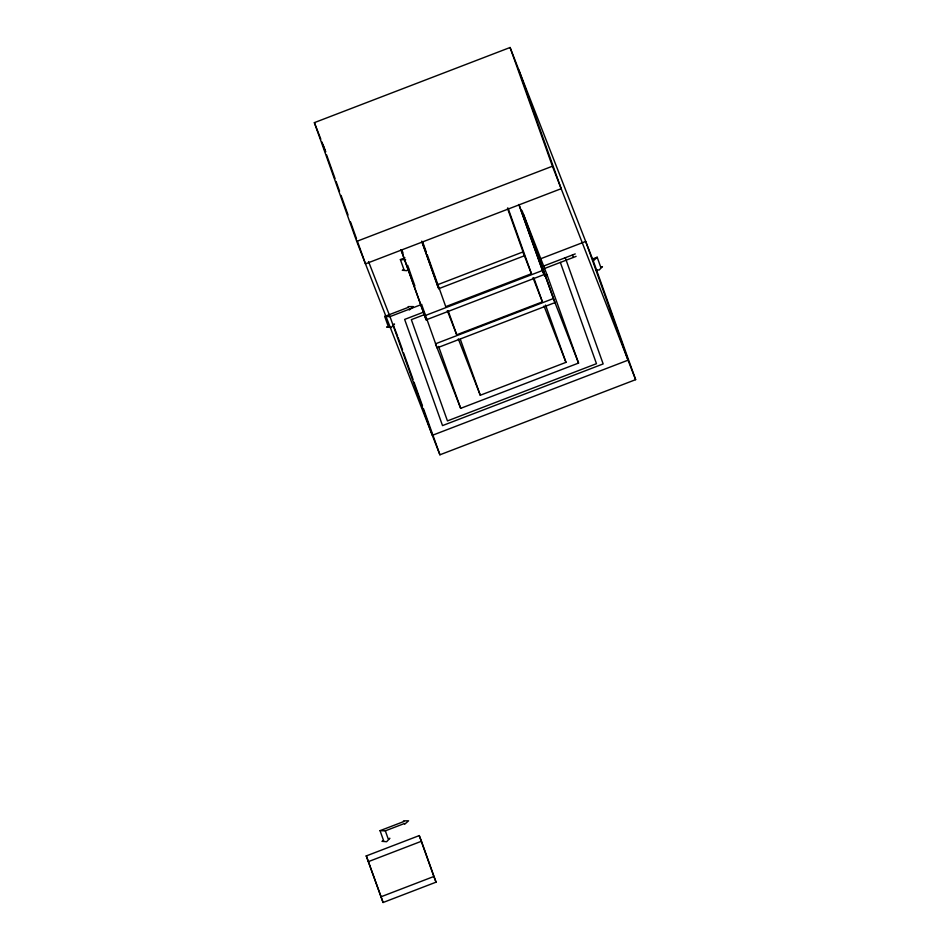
<?xml version="1.0" encoding="UTF-8"?>
<svg xmlns="http://www.w3.org/2000/svg" width="950" height="950" viewBox="0 0 950 950"><rect width="100%" height="100%" fill="white"/><g stroke="black" fill="none" stroke-linecap="round" stroke-linejoin="round"><path stroke-width="1.43" d="M408.583 268.957L406.944 270.667L402.313 270.287L403.976 269.646L400.389 259.611L404.985 257.854M593.287 260.929L510.079 47.5L314.367 122.645L356.713 241.371L439.921 454.801L635.633 379.656L593.287 260.929L597.182 257.224L600.768 267.259L602.431 266.618L599.141 270.038L595.674 269.752M356.713 241.371L552.425 166.226L510.079 47.5M507.478 208.252L524.424 255.764L438.734 288.669L437.249 284.858L522.939 251.952L531.43 273.719L445.74 306.624L427.298 254.933M392.872 324.698L394.535 324.057L391.258 327.477L386.614 327.097L388.277 326.456L384.702 316.421L408.393 307.325L408.144 306.624L413.238 306.577L409.331 309.973L409.082 309.272M421.764 304.404L389.987 316.611L384.702 316.421M539.125 259.338L585.699 241.454L628.045 360.181L432.333 435.326L389.987 316.611L368.529 261.582M423.843 312.039L404.641 319.414L442.522 425.6L603.155 363.921L565.274 257.735M541.821 266.736L575.237 253.911M425.03 314.391L411.338 319.651L447.45 420.909L596.469 363.696L560.346 262.426M542.652 269.218L576.116 256.369M424.591 315.792L542.462 270.524L518.89 204.464L544.041 274.598L426.17 319.865L401.019 249.731L426.17 319.865M544.469 276.022L547.129 275.001L521.966 210.461L553.387 298.549L578.55 363.078L460.679 408.346L435.516 343.805L553.387 298.549M592.598 258.982L597.182 257.224M447.308 310.65L456.713 334.792L542.403 301.886L533.936 278.136M458.327 338.912L480.284 395.247L565.974 362.354L545.549 305.057M380.048 830.668L403.738 821.572L403.489 820.859L408.583 820.812L404.688 824.22L404.427 823.508L385.332 830.846L380.048 830.668L383.622 840.703L381.959 841.332L386.603 841.724L389.88 838.292L388.218 838.933L385.332 830.846M366.296 855.926L419.247 835.584L421.456 841.249L436.05 882.17L383.088 902.5L366.296 855.926L383.088 902.5M368.505 861.591L421.456 841.249M380.879 896.836L433.841 876.494L419.247 835.584M400.389 259.611L405.674 259.789M552.425 166.226L635.633 379.656M542.462 270.524L544.041 274.598M532.997 277.744L542.403 301.886M544.018 306.007L565.974 362.354M402.016 250.396L403.049 253.068M314.367 122.645L320.803 139.163M321.872 141.906L325.624 151.537M393.526 325.696L397.575 336.086M433.841 876.494L436.05 882.17M518.831 69.968L561.177 188.694L365.477 263.839L357.497 241.49M572.458 254.98L573.337 257.438M547.129 275.001L578.55 363.078M523.545 214.534L554.966 302.623L437.095 347.878L421.883 305.211M508.001 208.05L531.43 273.719M460.358 339.364L480.284 395.247M448.246 311.03L456.713 334.792M422.809 242.357L426.301 252.13M421.788 241.158L438.734 288.669M421.8 241.549L437.249 284.858M438.579 346.406L460.679 408.346M407.645 265.299L414.889 285.998M398.074 337.476L402.562 350.051M403.56 352.842L413.024 379.383M414.022 382.173L422.489 405.923M423.486 408.714L439.921 454.801M323.119 145.113L325.613 152.107M326.61 154.898L335.077 178.636M336.074 181.438L339.566 191.211M341.062 195.403L348.032 214.949M350.526 221.932L356.499 238.699"/></g></svg>
